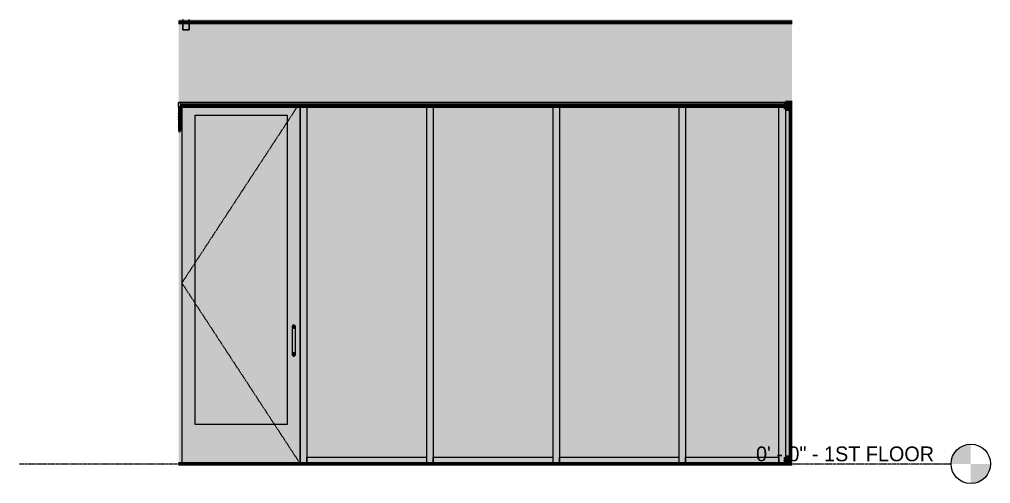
# Model space of a CAD drawing. Header units: inches. Extents: x 2871 to 9348, y -48 to 340.
# Drawn here: x 3533.6 to 3828.9, y -6 to 135.2 of the extents above; entities that cross this region are included whole.
import ezdxf

# ---------------------------------------------------------------- set-up
doc = ezdxf.new("R2010")
doc.units = ezdxf.units.IN
doc.header["$MEASUREMENT"] = 0
for name, pattern in [('Aligning Line 1_8_', [0.25, 0.125, -0.125]), ('Dash 1_16_', [0.125, 0.0625, -0.0625]), ('Grid Line 1_2_', [0.875, 0.5, -0.125, 0.125, -0.125])]:
    doc.linetypes.add(name, pattern=pattern)
for name, color, linetype, lineweight in [('0-2', 254, 'Continuous', 5), ('0-3', 165, 'Continuous', 5), ('0-5', 90, 'Continuous', 5), ('0-6', 7, 'Continuous', 9), ('A-DOOR', 31, 'Continuous', 18), ('A-DOOR-4', 31, 'Continuous', 9), ('A-DOOR-5', 90, 'Continuous', 30), ('A-DOOR-6', 31, 'Dash 1_16_', 9), ('A-DOOR-FRAM', 31, 'Continuous', 9), ('A-DOOR-FRAM-3', 31, 'Continuous', 18), ('A-DOOR-GLAZ-2', 31, 'Continuous', 18), ('A-FLOR-1', 31, 'Continuous', 5), ('A-FLOR-2', 251, 'Continuous', 5), ('A-FLOR-3', 250, 'Continuous', 60), ('A-FLOR-LEVL', 51, 'Continuous', 9), ('A-FLOR-LEVL-1', 51, 'Grid Line 1_2_', 9), ('A-FLOR-LEVL-2', 9, 'Continuous', 9), ('A-FLOR-LEVL-3', 147, 'Continuous', 9), ('A-FLOR-MCUT-1', 10, 'Continuous', 18), ('A-FLOR-PATT-1', 7, 'Continuous', 9), ('A-FLOR-PATT-2', 253, 'Continuous', 9), ('A-GLAZ-CURT', 52, 'Continuous', 9), ('A-GLAZ-CURT-2', 52, 'Continuous', 60), ('A-GLAZ-CWMG', 51, 'Continuous', 9), ('A-GLAZ-CWMG-3', 51, 'Continuous', 60), ('A-WALL-1', 10, 'Continuous', 18), ('A-WALL-2', 250, 'Continuous', 60), ('A-WALL-PATT-1', 253, 'Continuous', 9), ('G-ANNO-SYMB', 111, 'Aligning Line 1_8_', 9), ('G-ANNO-SYMB-1', 147, 'Aligning Line 1_8_', 9)]:
    doc.layers.add(name, color=color, linetype=linetype, lineweight=lineweight)
doc.styles.add('Century Gothic', font='ufonts.com_century-gothic.ttf', dxfattribs={"height": 4.5})

# ---------------------------------------------------------------- blocks, each defined once
blk = doc.blocks.new('Level - Level Head - Circle-V18-Elevation 4 - b')
at = {"layer": 'A-FLOR-LEVL'}
h = blk.add_hatch(color=256, dxfattribs=at)
edge = h.paths.add_edge_path(flags=0)
edge.add_line((11526.16, 0), (11520.16, 0))
edge.add_arc((11526.16, 0), 6, 90, 180, ccw=False)
edge.add_line((11526.16, 6), (11526.16, 0))
h = blk.add_hatch(color=256, dxfattribs=at)
edge = h.paths.add_edge_path(flags=0)
edge.add_line((11526.16, -6), (11526.16, 0))
edge.add_line((11526.16, 0), (11532.16, 0))
edge.add_arc((11526.16, 0), 6, 270, 360, ccw=False)
at = {"layer": 'A-FLOR-LEVL-2'}
blk.add_circle((11526.16, 0), 6, dxfattribs=at)
blk = doc.blocks.new('CTR - 2nd Phase_rvt-2-Elevation 4 - b')
at = {"layer": 'A-FLOR-LEVL-1'}
blk.add_line((11236.89, 0), (11520.16, 0), dxfattribs=at)
at = {"layer": '0-2'}
blk.add_blockref('Level - Level Head - Circle-V18-Elevation 4 - b', (0, 0), dxfattribs=at)
at = {"layer": 'A-FLOR-LEVL', "insert": (11460.86, 5.28), "char_height": 4.5, "width": 64.9935, "attachment_point": 1, "style": 'Century Gothic'}
blk.add_mtext('0\' - 0" - 1ST FLOOR', dxfattribs=at)
blk = doc.blocks.new('Single-Flush - 30_ x 80_-1420870-Elevation 4 - b')
at = {"layer": 'A-DOOR-5'}
for p, q in [((11286.54, 135.17), (11286.54, 132)), ((11288.54, 132), (11288.54, 135.17)), ((11286.54, 132), (11288.54, 132))]:
    blk.add_line(p, q, dxfattribs=at)
blk = doc.blocks.new('Level - Level Head - Circle-V19-Elevation 4 - b')
at = {"layer": 'A-FLOR-LEVL'}
h = blk.add_hatch(color=256, dxfattribs=at)
edge = h.paths.add_edge_path(flags=0)
edge.add_line((11526.16, 0), (11520.16, 0))
edge.add_arc((11526.16, 0), 6, 90, 180, ccw=False)
edge.add_line((11526.16, 6), (11526.16, 0))
h = blk.add_hatch(color=256, dxfattribs=at)
edge = h.paths.add_edge_path(flags=0)
edge.add_line((11526.16, -6), (11526.16, 0))
edge.add_line((11526.16, 0), (11532.16, 0))
edge.add_arc((11526.16, 0), 6, 270, 360, ccw=False)
at = {"layer": 'A-FLOR-LEVL-3'}
blk.add_circle((11526.16, 0), 6, dxfattribs=at)
blk = doc.blocks.new('CTR - 1st Phase - Unit Layouts_rvt-2-Elevation 4 - b')
at = {"layer": 'A-FLOR-LEVL-1'}
blk.add_line((11236.89, 0), (11520.16, 0), dxfattribs=at)
at = {"layer": '0-3'}
blk.add_blockref('Level - Level Head - Circle-V19-Elevation 4 - b', (0, 0), dxfattribs=at)
at = {"layer": '0-6'}
blk.add_blockref('Single-Flush - 30_ x 80_-1420870-Elevation 4 - b', (0, 0), dxfattribs=at)
at = {"layer": 'A-FLOR-LEVL', "insert": (11460.86, 5.28), "char_height": 4.5, "width": 64.9935, "attachment_point": 1, "style": 'Century Gothic'}
blk.add_mtext('0\' - 0" - 1ST FLOOR', dxfattribs=at)
blk = doc.blocks.new('CTR  - Topography_rvt-2-Elevation 4 - b')
at = {"layer": 'A-FLOR-LEVL-1'}
blk.add_line((11236.89, 0), (11520.16, 0), dxfattribs=at)
at = {"layer": 'G-ANNO-SYMB-1'}
blk.add_line((11285.26, 0), (11471.82, 0), dxfattribs=at)
at = {"layer": '0-3'}
blk.add_blockref('Level - Level Head - Circle-V19-Elevation 4 - b', (0, 0), dxfattribs=at)
at = {"layer": 'A-FLOR-LEVL', "insert": (11460.86, 5.28), "char_height": 4.5, "width": 64.9935, "attachment_point": 1, "style": 'Century Gothic'}
blk.add_mtext('0\' - 0" - 1ST FLOOR', dxfattribs=at)
blk = doc.blocks.new('CTR - 1st Phase - Shell_rvt-2-Elevation 4 - b')
at = {"layer": 'A-FLOR-1'}
blk.add_hatch(color=256, dxfattribs=at).paths.add_polyline_path([(11285.91, 109.87), (11471.82, 109.87), (11471.82, 133.87), (11285.26, 133.87), (11285.26, 109.87), (11285.29, 109.87)], flags=0)
at = {"layer": 'A-FLOR-2'}
blk.add_hatch(color=256, dxfattribs=at).paths.add_polyline_path([(11399.05, 109.37), (11471.82, 109.37), (11471.82, 109.87), (11285.91, 109.87), (11285.91, 109.37), (11378.54, 109.37)], flags=0)
at = {"layer": 'A-FLOR-PATT-1'}
h = blk.add_hatch(dxfattribs=at)
h.set_pattern_fill('FP_4', color=256, style=0, pattern_type=2)
h.set_pattern_definition([(0, (1766.828, 0), (15.36, 3.84), [0.634, -10.886, 0.634, -10.886, -61.44]), (0, (1766.828, 0), (15.36, 3.84), [-23.04, 0.634, -22.406, 0.634, -10.886, -26.88]), (0, (1766.828, 0), (15.36, 3.84), [-57.6, 0.634, -7.046, 0.634, -18.566]), (120, (1772.588, 1.92), (-11.0055376, 11.3821502), [0.634, -10.886, 0.634, -10.886, -61.44]), (120, (1772.588, 1.92), (-11.0055376, 11.3821502), [-23.04, 0.634, -22.406, 0.634, -10.886, -26.88]), (120, (1772.588, 1.92), (-11.0055376, 11.3821502), [-57.6, 0.634, -7.046, 0.634, -18.566]), (240, (1774.508, 9.6), (-4.3544624, -15.2221502), [0.634, -10.886, 0.634, -10.886, -61.44]), (240, (1774.508, 9.6), (-4.3544624, -15.2221502), [-23.04, 0.634, -22.406, 0.634, -10.886, -26.88]), (240, (1774.508, 9.6), (-4.3544624, -15.2221502), [-57.6, 0.634, -7.046, 0.634, -18.566])])
h.paths.add_polyline_path([(11360.68, 108.75), (11471.82, 108.75), (11471.82, 109.37), (11285.91, 109.37), (11285.91, 108.75), (11324.3, 108.75)], flags=0)
at = {"layer": 'A-FLOR-PATT-2'}
h = blk.add_hatch(dxfattribs=at)
h.set_pattern_fill('FP_5', color=256, style=0, pattern_type=2)
h.set_pattern_definition([(0, (1766.828, 0), (7.68, 1.92), [0.634, -5.126, 0.634, -5.126, -30.72]), (0, (1766.828, 0), (7.68, 1.92), [-11.52, 0.634, -10.886, 0.634, -5.126, -13.44]), (0, (1766.828, 0), (7.68, 1.92), [-28.8, 0.634, -3.206, 0.634, -8.966]), (120, (1769.708, 0.96), (-5.50276878, 5.6910751), [0.634, -5.126, 0.634, -5.126, -30.72]), (120, (1769.708, 0.96), (-5.50276878, 5.6910751), [-11.52, 0.634, -10.886, 0.634, -5.126, -13.44]), (120, (1769.708, 0.96), (-5.50276878, 5.6910751), [-28.8, 0.634, -3.206, 0.634, -8.966]), (240, (1770.668, 4.8), (-2.17723122, -7.6110751), [0.634, -5.126, 0.634, -5.126, -30.72]), (240, (1770.668, 4.8), (-2.17723122, -7.6110751), [-11.52, 0.634, -10.886, 0.634, -5.126, -13.44]), (240, (1770.668, 4.8), (-2.17723122, -7.6110751), [-28.8, 0.634, -3.206, 0.634, -8.966])])
h.paths.add_polyline_path([(11378.54, 134.62), (11471.82, 134.62), (11471.82, 135.17), (11285.26, 135.17), (11285.26, 134.62), (11285.91, 134.62)], flags=0)
h = blk.add_hatch(dxfattribs=at)
h.set_pattern_fill('FP_6', color=256, style=0, pattern_type=2)
h.set_pattern_definition([(0, (1766.828, 0), (0, 2.399), []), (315, (1766.828, 0), (2.3985062, 0), [3.393, -3.393]), (45, (1766.828, 0), (2.3985062, 0), [3.393, -3.393])])
h.paths.add_polyline_path([(11378.54, 133.87), (11471.82, 133.87), (11471.82, 134.62), (11285.26, 134.62), (11285.26, 133.87), (11285.91, 133.87)], flags=0)
at = {"layer": 'A-WALL-PATT-1'}
h = blk.add_hatch(dxfattribs=at)
h.set_pattern_fill('FP_7', color=256, style=0, pattern_type=2)
h.set_pattern_definition([(161.57, (1767.068, 0.24), (-1.920451243, 0.000150352), [0, -13.661, 1.517, 0]), (18.43, (1766.588, 0.24), (-1.920451243, -0.000150352), [0, -13.661, 1.517, 0]), (108.43, (1767.068, 0.24), (0.959969074, -4.80073665), [4.553, -10.625]), (71.57, (1766.588, 0.24), (0.959969074, 4.80073665), [4.553, -10.625])])
h.paths.add_polyline_path([(11285.26, 101.38), (11285.29, 101.38), (11285.29, 109.87), (11285.26, 109.87), (11285.26, 108.71)], flags=0)
at = {"layer": 'A-FLOR-3'}
for p, q in [((11285.91, 108.75), (11471.82, 108.75)), ((11471.82, 0), (11285.29, 0)), ((11285.29, 0), (11285.29, 0))]:
    blk.add_line(p, q, dxfattribs=at)
at = {"layer": 'A-FLOR-LEVL-1'}
blk.add_line((11236.89, 0), (11520.16, 0), dxfattribs=at)
at = {"layer": 'A-FLOR-MCUT-1'}
for p, q in [((11471.82, 134.62), (11285.26, 134.62)), ((11471.82, 133.87), (11285.26, 133.87)), ((11285.26, 109.87), (11285.29, 109.87)), ((11285.29, 109.87), (11285.91, 109.87)), ((11471.82, 109.87), (11285.91, 109.87)), ((11471.82, 109.37), (11285.91, 109.37))]:
    blk.add_line(p, q, dxfattribs=at)
at = {"layer": 'A-WALL-1'}
for p, q in [((11285.29, 109.87), (11285.26, 109.87)), ((11285.29, 108.75), (11285.29, 109.87)), ((11285.91, 109.87), (11285.29, 109.87)), ((11285.91, 109.37), (11285.91, 109.87)), ((11285.91, 108.75), (11285.91, 109.37)), ((11285.29, 108.75), (11285.29, 101.38))]:
    blk.add_line(p, q, dxfattribs=at)
at = {"layer": 'A-WALL-2'}
for p, q in [((11285.91, 101.38), (11285.91, 108.75)), ((11285.26, 101.38), (11285.91, 101.38))]:
    blk.add_line(p, q, dxfattribs=at)
at = {"layer": 'G-ANNO-SYMB-1'}
blk.add_line((11285.26, 0), (11471.82, 0), dxfattribs=at)
at = {"layer": '0-3'}
blk.add_blockref('Level - Level Head - Circle-V19-Elevation 4 - b', (0, 0), dxfattribs=at)
at = {"layer": 'A-FLOR-LEVL', "insert": (11460.86, 5.28), "char_height": 4.5, "width": 64.9935, "attachment_point": 1, "style": 'Century Gothic'}
blk.add_mtext('0\' - 0" - 1ST FLOOR', dxfattribs=at)
blk = doc.blocks.new('CTR - 1st Phase -Stairs _ Elevators_rvt-2-Elevation 4 - b')
at = {"layer": 'A-FLOR-LEVL-1'}
blk.add_line((11236.89, 0), (11520.16, 0), dxfattribs=at)
at = {"layer": '0-3'}
blk.add_blockref('Level - Level Head - Circle-V19-Elevation 4 - b', (0, 0), dxfattribs=at)
at = {"layer": 'A-FLOR-LEVL', "insert": (11460.86, 5.28), "char_height": 4.5, "width": 64.9935, "attachment_point": 1, "style": 'Century Gothic'}
blk.add_mtext('0\' - 0" - 1ST FLOOR', dxfattribs=at)
blk = doc.blocks.new('System Panel - Glazed-2000372-Elevation 4 - b')
at = {"layer": 'A-GLAZ-CURT'}
blk.add_hatch(color=256, dxfattribs=at).paths.add_polyline_path([(11467.79, 2), (11467.79, 108.75), (11439.43, 108.75), (11439.43, 2)], flags=0)
blk = doc.blocks.new('Rectangular Mullion - 2_ x 4_ rectangular-1978939-Elevation 4 - b')
at = {"layer": 'A-GLAZ-CWMG'}
blk.add_hatch(color=256, dxfattribs=at).paths.add_polyline_path([(11439.43, 0), (11467.79, 0), (11467.79, 2), (11439.43, 2)], flags=0)
for p, q in [((11439.43, 0), (11439.43, 2)), ((11439.43, 2), (11467.79, 2)), ((11467.79, 2), (11467.79, 0))]:
    blk.add_line(p, q, dxfattribs=at)
blk = doc.blocks.new('Rectangular Mullion - 2_ x 4_ rectangular-2000374-Elevation 4 - b')
at = {"layer": 'A-GLAZ-CWMG'}
blk.add_hatch(color=256, dxfattribs=at).paths.add_polyline_path([(11469.79, 0), (11469.79, 108.75), (11467.79, 108.75), (11467.79, 0)], flags=0)
blk.add_line((11467.79, 0), (11467.79, 108.75), dxfattribs=at)
blk = doc.blocks.new('System Panel - Glazed-2000375-Elevation 4 - b')
at = {"layer": 'A-GLAZ-CURT'}
blk.add_hatch(color=256, dxfattribs=at).paths.add_polyline_path([(11399.05, 2), (11399.05, 108.75), (11362.68, 108.75), (11362.68, 2), (11378.54, 2)], flags=0)
blk = doc.blocks.new('Storefront_Entry_Door-_Single_7051 - Store Front Single Door-2000376-Elevation 4 - b')
at = {"layer": 'A-DOOR'}
for points in [[(11319.8, 41), (11320.3, 41), (11320.3, 42.5), (11320.11, 42.46), (11320.03, 42.41), (11319.93, 42.32), (11319.85, 42.2), (11319.81, 42.05), (11319.81, 41.93), (11319.81, 41.81), (11319.82, 41.07)], [(11320.8, 41), (11320.79, 41.07), (11320.76, 42.19), (11320.74, 42.25), (11320.61, 42.39), (11320.5, 42.46), (11320.43, 42.48), (11320.3, 42.48), (11320.3, 41), (11320.79, 41)], [(11319.8, 34), (11320.3, 34), (11320.3, 41), (11319.8, 41), (11319.8, 38.01)], [(11320.79, 34), (11320.8, 34), (11320.79, 41), (11320.3, 41), (11320.3, 34), (11320.74, 34)], [(11320.3, 32.5), (11320.3, 34), (11319.8, 34), (11319.82, 33.79), (11319.82, 32.87), (11319.91, 32.7), (11320.01, 32.6), (11320.11, 32.54), (11320.24, 32.51)], [(11320.3, 32.5), (11320.51, 32.55), (11320.6, 32.6), (11320.66, 32.65), (11320.74, 32.77), (11320.8, 32.93), (11320.8, 33.07), (11320.8, 33.14), (11320.79, 33.71), (11320.79, 34), (11320.3, 34), (11320.3, 32.52)]]:
    blk.add_hatch(color=256, dxfattribs=at).paths.add_polyline_path(points, flags=0)
at = {"layer": 'A-DOOR-FRAM-3'}
h = blk.add_hatch(color=256, dxfattribs=at)
h.paths.add_polyline_path([(11286.3, 0), (11322.3, 0), (11322.3, 108.75), (11286.3, 108.75), (11286.3, 33.79)], flags=0)
h.paths.add_polyline_path([(11318.3, 12), (11290.3, 12), (11290.3, 106), (11318.3, 106), (11318.3, 16.89)], flags=0)
h.paths.add_polyline_path([(11320.3, 32.5), (11320.11, 32.54), (11320.03, 32.59), (11319.95, 32.65), (11319.85, 32.8), (11319.81, 32.93), (11319.82, 33.08), (11319.81, 33.14), (11319.82, 33.71), (11319.8, 34), (11319.83, 41.34), (11319.82, 41.65), (11319.81, 41.85), (11319.81, 41.93), (11319.81, 42.07), (11319.85, 42.21), (11319.87, 42.25), (11319.97, 42.36), (11320.11, 42.46), (11320.24, 42.49), (11320.33, 42.5), (11320.5, 42.46), (11320.61, 42.39), (11320.68, 42.32), (11320.76, 42.19), (11320.8, 42.05), (11320.8, 41.93), (11320.8, 41.81), (11320.79, 41.07), (11320.8, 40.92), (11320.79, 32.87), (11320.72, 32.72), (11320.6, 32.6), (11320.5, 32.54), (11320.43, 32.52)], flags=0)
at = {"layer": 'A-DOOR-GLAZ-2'}
blk.add_hatch(color=256, dxfattribs=at).paths.add_polyline_path([(11318.3, 12), (11318.3, 106), (11290.3, 106), (11290.3, 12), (11308.58, 12)], flags=0)
at = {"layer": 'A-DOOR-4'}
for p, q in [((11319.8, 41), (11319.8, 34)), ((11320.8, 34), (11320.8, 41))]:
    blk.add_line(p, q, dxfattribs=at)
at = {"layer": 'A-DOOR-4', "flags": 128}
for points in [[(11319.8, 42), (11319.8, 41.84), (11319.8, 41.42), (11319.8, 41)], [(11320.8, 41), (11320.8, 41.54), (11320.8, 41.91), (11320.8, 42)], [(11319.8, 34), (11319.8, 33.46), (11319.8, 33.09), (11319.8, 33)], [(11320.8, 33), (11320.8, 33.16), (11320.8, 33.58), (11320.8, 34)]]:
    blk.add_lwpolyline(points, dxfattribs=at)
at = {"layer": 'A-DOOR-6'}
for p, q in [((11286.3, 55), (11321.49, 108.75)), ((11322.3, 0), (11286.3, 55))]:
    blk.add_line(p, q, dxfattribs=at)
at = {"layer": 'A-DOOR-FRAM'}
for p, q in [((11286.3, 108.75), (11286.3, 0)), ((11322.3, 0), (11322.3, 108.75)), ((11290.3, 106), (11318.3, 106)), ((11290.3, 12), (11290.3, 106)), ((11318.3, 106), (11318.3, 12)), ((11318.3, 12), (11290.3, 12))]:
    blk.add_line(p, q, dxfattribs=at)
blk = doc.blocks.new('Rectangular Mullion - 2_ x 4_ rectangular-1890794-Elevation 4 - b')
at = {"layer": 'A-GLAZ-CWMG'}
blk.add_hatch(color=256, dxfattribs=at).paths.add_polyline_path([(11378.54, 0), (11399.05, 0), (11399.05, 2), (11362.68, 2), (11362.68, 0)], flags=0)
for p, q in [((11362.68, 0), (11362.68, 2)), ((11362.68, 2), (11399.05, 2)), ((11399.05, 2), (11399.05, 0))]:
    blk.add_line(p, q, dxfattribs=at)
blk = doc.blocks.new('Rectangular Mullion - 2_ x 4_ rectangular-2000371-Elevation 4 - b')
at = {"layer": 'A-GLAZ-CWMG'}
blk.add_hatch(color=256, dxfattribs=at).paths.add_polyline_path([(11399.05, 0), (11401.05, 0), (11401.05, 108.75), (11399.05, 108.75)], flags=0)
for p, q in [((11399.05, 108.75), (11399.05, 0)), ((11401.05, 108.75), (11401.05, 0))]:
    blk.add_line(p, q, dxfattribs=at)
blk = doc.blocks.new('Rectangular Mullion - 2_ x 4_ rectangular-V2-Elevation 4 - b')
at = {"layer": 'A-GLAZ-CWMG'}
blk.add_hatch(color=256, dxfattribs=at).paths.add_polyline_path([(11285.26, 0), (11286.3, 0), (11286.3, 108.75), (11285.91, 108.75), (11285.91, 101.38), (11285.26, 101.38), (11285.26, 12)], flags=0)
for p, q in [((11286.3, 108.75), (11286.3, 0)), ((11285.29, 0), (11285.26, 0))]:
    blk.add_line(p, q, dxfattribs=at)
blk = doc.blocks.new('System Panel - Glazed-2030653-Elevation 4 - b')
at = {"layer": 'A-GLAZ-CURT'}
blk.add_hatch(color=256, dxfattribs=at).paths.add_polyline_path([(11471.82, 2), (11471.82, 107.88), (11471.29, 107.88), (11471.29, 2)], flags=0)
at = {"layer": 'A-GLAZ-CURT-2'}
for p, q in [((11471.82, 107.88), (11471.29, 107.88)), ((11471.29, 107.88), (11471.29, 2)), ((11471.29, 2), (11471.82, 2))]:
    blk.add_line(p, q, dxfattribs=at)
blk = doc.blocks.new('Rectangular Mullion - 2_ x 4_ rectangular-1978849-Elevation 4 - b')
at = {"layer": 'A-GLAZ-CWMG'}
blk.add_hatch(color=256, dxfattribs=at).paths.add_polyline_path([(11471.82, 107.88), (11471.82, 108.75), (11469.79, 108.75), (11469.79, 107.88), (11471.29, 107.88)], flags=0)
at = {"layer": 'A-GLAZ-CWMG-3'}
for p, q in [((11471.82, 109.88), (11469.79, 109.88)), ((11469.79, 109.88), (11469.79, 107.88)), ((11469.79, 107.88), (11471.82, 107.88))]:
    blk.add_line(p, q, dxfattribs=at)
blk = doc.blocks.new('Rectangular Mullion - 2_ x 4_ rectangular-1978850-Elevation 4 - b')
at = {"layer": 'A-GLAZ-CWMG'}
blk.add_hatch(color=256, dxfattribs=at).paths.add_polyline_path([(11469.79, 0), (11471.82, 0), (11471.82, 2), (11469.79, 2)], flags=0)
at = {"layer": 'A-GLAZ-CWMG-3'}
for p, q in [((11471.82, 2), (11469.79, 2)), ((11469.79, 2), (11469.79, 0)), ((11469.79, 0), (11471.82, 0))]:
    blk.add_line(p, q, dxfattribs=at)
blk = doc.blocks.new('Rectangular Mullion - 2_ x 4_ rectangular-2030648-Elevation 4 - b')
at = {"layer": 'A-GLAZ-CWMG'}
blk.add_hatch(color=256, dxfattribs=at).paths.add_polyline_path([(11471.29, 2), (11471.29, 107.88), (11469.79, 107.88), (11469.79, 2)], flags=0)
blk.add_line((11469.79, 107.88), (11469.79, 2), dxfattribs=at)
blk = doc.blocks.new('Level - Level Head - Circle-50818-Elevation 4 - b')
at = {"layer": 'A-FLOR-LEVL'}
h = blk.add_hatch(color=256, dxfattribs=at)
edge = h.paths.add_edge_path(flags=0)
edge.add_line((11526.16, 0), (11520.16, 0))
edge.add_arc((11526.16, 0), 6, 90, 180, ccw=False)
edge.add_line((11526.16, 6), (11526.16, 0))
h = blk.add_hatch(color=256, dxfattribs=at)
edge = h.paths.add_edge_path(flags=0)
edge.add_line((11526.16, -6), (11526.16, 0))
edge.add_line((11526.16, 0), (11532.16, 0))
edge.add_arc((11526.16, 0), 6, 270, 360, ccw=False)
blk.add_circle((11526.16, 0), 6, dxfattribs=at)

msp = doc.modelspace()

# ---------------------------------------------------------------- linework, layer by layer
at = {"layer": 'A-FLOR-LEVL-1'}
msp.add_line((3533.6, 0), (3816.88, 0), dxfattribs=at)
at = {"layer": 'G-ANNO-SYMB'}
msp.add_line((3581.97, 0), (3768.53, 0), dxfattribs=at)

# ---------------------------------------------------------------- block references
at = {"layer": '0-5'}
for name in ['CTR - 1st Phase - Unit Layouts_rvt-2-Elevation 4 - b', 'CTR - 1st Phase - Shell_rvt-2-Elevation 4 - b', 'CTR - 2nd Phase_rvt-2-Elevation 4 - b', 'CTR  - Topography_rvt-2-Elevation 4 - b', 'CTR - 1st Phase -Stairs _ Elevators_rvt-2-Elevation 4 - b']:
    msp.add_blockref(name, (-7703.29, 0), dxfattribs=at)
at = {"layer": 'A-DOOR'}
msp.add_blockref('Storefront_Entry_Door-_Single_7051 - Store Front Single Door-2000376-Elevation 4 - b', (-7703.29, 0), dxfattribs=at)
at = {"layer": 'A-FLOR-LEVL'}
msp.add_blockref('Level - Level Head - Circle-50818-Elevation 4 - b', (-7703.29, 0), dxfattribs=at)
at = {"layer": 'A-GLAZ-CURT'}
for name, p in [('System Panel - Glazed-2000375-Elevation 4 - b', (-7741.66, 0)), ('System Panel - Glazed-2000375-Elevation 4 - b', (-7703.29, 0)), ('System Panel - Glazed-2000375-Elevation 4 - b', (-7664.91, 0)), ('System Panel - Glazed-2000372-Elevation 4 - b', (-7703.29, 0)), ('System Panel - Glazed-2030653-Elevation 4 - b', (-7703.29, 0))]:
    msp.add_blockref(name, p, dxfattribs=at)
at = {"layer": 'A-GLAZ-CWMG'}
for name, p in [('Rectangular Mullion - 2_ x 4_ rectangular-1978849-Elevation 4 - b', (-7703.29, 0)), ('Rectangular Mullion - 2_ x 4_ rectangular-V2-Elevation 4 - b', (-7703.29, 0)), ('Rectangular Mullion - 2_ x 4_ rectangular-2000371-Elevation 4 - b', (-7780.04, 0)), ('Rectangular Mullion - 2_ x 4_ rectangular-2000371-Elevation 4 - b', (-7741.66, 0)), ('Rectangular Mullion - 2_ x 4_ rectangular-2000371-Elevation 4 - b', (-7703.29, 0)), ('Rectangular Mullion - 2_ x 4_ rectangular-2000371-Elevation 4 - b', (-7664.91, 0)), ('Rectangular Mullion - 2_ x 4_ rectangular-2000374-Elevation 4 - b', (-7703.29, 0)), ('Rectangular Mullion - 2_ x 4_ rectangular-2030648-Elevation 4 - b', (-7703.29, 0)), ('Rectangular Mullion - 2_ x 4_ rectangular-1890794-Elevation 4 - b', (-7741.66, 0)), ('Rectangular Mullion - 2_ x 4_ rectangular-1890794-Elevation 4 - b', (-7703.29, 0)), ('Rectangular Mullion - 2_ x 4_ rectangular-1890794-Elevation 4 - b', (-7664.91, 0)), ('Rectangular Mullion - 2_ x 4_ rectangular-1978939-Elevation 4 - b', (-7703.29, 0)), ('Rectangular Mullion - 2_ x 4_ rectangular-1978850-Elevation 4 - b', (-7703.29, 0))]:
    msp.add_blockref(name, p, dxfattribs=at)

# ---------------------------------------------------------------- texts
at = {"layer": 'A-FLOR-LEVL', "insert": (3757.57, 5.28), "char_height": 4.5, "width": 64.9935, "attachment_point": 1, "style": 'Century Gothic'}
msp.add_mtext('0\' - 0" - 1ST FLOOR', dxfattribs=at)

doc.saveas('drawing.dxf')
